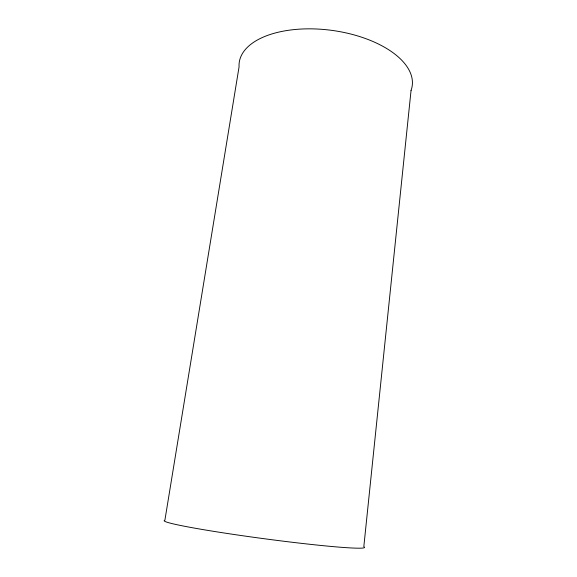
<?xml version="1.0" encoding="UTF-8"?>
<svg xmlns="http://www.w3.org/2000/svg" width="577" height="577" viewBox="0 0 577 577"><rect width="100%" height="100%" fill="white"/><g stroke="black" fill="none" stroke-linecap="round" stroke-linejoin="round"><path stroke-width="0.87" d="M411.055 90.423L363.813 546.729A101.069 4.645 7.6 0 1 264.439 538.752A101.069 4.645 7.6 0 1 164.885 520.252L239.066 66.86A87.271 44.162 7.6 0 1 332.172 30.415A87.271 44.162 7.6 0 1 411.055 90.423"/></g></svg>
